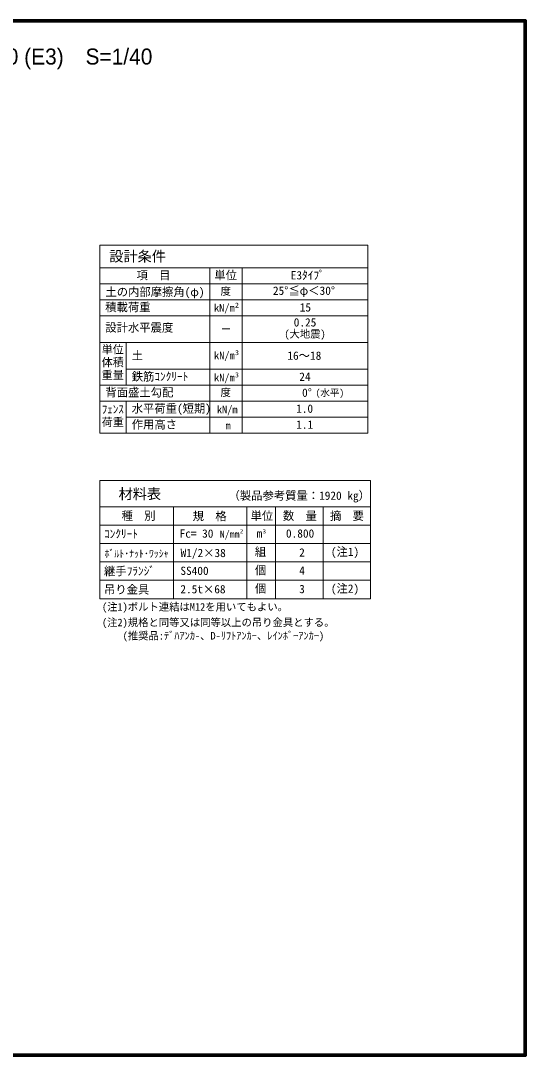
# Model space of a CAD drawing. Units: millimetres at full size, sheet at 1:40; details may follow other scales. Extents: x 141688 to 157488, y 10657 to 21690.
# Drawn here: x 152177 to 157488, y 10810 to 21690 of the extents above; entities that cross this region are included whole.
import ezdxf
from ezdxf.enums import TextEntityAlignment as Align

# ---------------------------------------------------------------- set-up
doc = ezdxf.new("R2010")
doc.units = ezdxf.units.MM
doc.header["$LTSCALE"] = 40
doc.layers.add('01図枠', color=1, linetype='Continuous', lineweight=70)
doc.layers.add('寸法', color=2, linetype='Continuous', lineweight=9)
doc.layers.add('文字', color=7, linetype='Continuous')
doc.styles.add('ＭＳ ゴシック', font='')
doc.styles.add('ＭＳ Ｐゴシック', font='')
doc.styles.get('ＭＳ ゴシック').set_extended_font_data('MS Gothic')
doc.styles.get('ＭＳ Ｐゴシック').set_extended_font_data('MS PGothic')

msp = doc.modelspace()

# ---------------------------------------------------------------- linework, layer by layer
at = {"layer": '01図枠'}
msp.add_lwpolyline([(141687.54, 10809.99), (157487.54, 10809.99), (157487.54, 21689.99), (141687.54, 21689.99)], close=True, dxfattribs=at)
at = {"layer": '寸法', "color": 3}
for p, q in [((153008.66, 17858.01), (153008.66, 19329.39)), ((153008.66, 19329.39), (155828.66, 19329.39)), ((155828.66, 17354.01), (155828.66, 19329.39)), ((153008.66, 17354.01), (153008.66, 19090.01)), ((153008.66, 19090.01), (155828.66, 19090.01)), ((154168.66, 17354.01), (154168.66, 19090.01)), ((154508.66, 17354.01), (154508.66, 19090.01)), ((153008.66, 18922.01), (155828.66, 18922.01)), ((153008.66, 18754.01), (155828.66, 18754.01)), ((153008.66, 18586.01), (155828.66, 18586.01)), ((153008.66, 18306.01), (155828.66, 18306.01)), ((153288.66, 17858.01), (153288.66, 18306.01)), ((153288.66, 18026.01), (155828.66, 18026.01)), ((153008.66, 17858.01), (155828.66, 17858.01)), ((153008.66, 17690.01), (155828.66, 17690.01)), ((153288.66, 17354.01), (153288.66, 17690.01)), ((153288.66, 17522.01), (155828.66, 17522.01)), ((153008.66, 17354.01), (155828.66, 17354.01)), ((153008.66, 15611.75), (153008.66, 16854.01)), ((153008.66, 16854.01), (155858.66, 16854.01)), ((155858.66, 15611.75), (155858.66, 16854.01)), ((153008.66, 16578.63), (155858.66, 16578.63)), ((153783.66, 15611.75), (153783.66, 16578.63)), ((154558.66, 15611.75), (154558.66, 16578.63)), ((154858.66, 15611.75), (154858.66, 16578.63)), ((154858.66, 15805.13), (154858.66, 16578.63)), ((155358.66, 15611.75), (155358.66, 16578.63)), ((153008.66, 16385.26), (155858.66, 16385.26)), ((153008.66, 16191.88), (155858.66, 16191.88)), ((153008.66, 15998.51), (155858.66, 15998.51)), ((153008.66, 15805.13), (155858.66, 15805.13)), ((153008.66, 15611.75), (155858.66, 15611.75))]:
    msp.add_line(p, q, dxfattribs=at)

# ---------------------------------------------------------------- texts
at = {"layer": '寸法', "color": 3, "style": 'ＭＳ ゴシック'}
for s, height, p in [('設計条件', 109.2, (153109.63, 19125.26)), ('項\u3000目', 87.35, (153396.05, 18943.25)), ('単位', 87.35, (154215.25, 18943.25)), ('E3ﾀｲﾌﾟ', 87.35, (155019.33, 18943.25)), ('土の内部摩擦角(φ)', 87.35, (153068.98, 18767.38)), ('度', 79.75, (154280.45, 18782.32)), ('25°', 87.35, (154831.68, 18780.87)), ('≦φ＜30°', 87.35, (154994.27, 18780.87)), ('積載荷重', 87.35, (153067.08, 18607.38)), ('kN/m', 79.75, (154211.51, 18606.57)), ('2', 52.22, (154432.66, 18657.04)), ('15', 87.35, (155113.81, 18605.41)), ('設計水平震度', 87.35, (153067.94, 18393.07)), ('0.25', 87.35, (155050.66, 18448.02)), ('ー', 79.75, (154283.44, 18383.04)), ('(大地震)', 79.75, (154951.88, 18331.99)), ('土', 87.35, (153345.68, 18098.51)), ('kN/m', 79.75, (154211.94, 18106.51)), ('3', 52.22, (154433.08, 18156.99)), ('16～18', 87.35, (154983.92, 18097.86)), ('鉄筋ｺﾝｸﾘｰﾄ', 87.35, (153345.68, 17877.93)), ('kN/m', 79.75, (154211.94, 17873)), ('3', 52.22, (154433.08, 17923.47)), ('24', 87.35, (155109.14, 17876.46)), ('背面盛土勾配', 87.35, (153068.66, 17711.25)), ('度', 79.75, (154280.45, 17718.32)), ('0°', 87.35, (155138.56, 17708.27)), ('(水平)', 72.16, (155280.89, 17719.78)), ('水平荷重(短期)', 87.35, (153345.68, 17541.93)), ('kN/m', 79.75, (154241.94, 17537)), ('1.0', 87.35, (155075.95, 17540.46)), ('作用高さ', 87.35, (153345.68, 17373.93)), ('m', 79.75, (154332.01, 17369)), ('1.1', 87.35, (155075.95, 17372.46)), ('材料表', 109.2, (153207.53, 16626.76)), ('種\u3000別', 87.35, (153238.94, 16413.92)), ('単位', 87.35, (154596.29, 16412.98)), ('数\u3000量', 87.35, (154936.69, 16413.72)), ('摘\u3000要', 87.35, (155431.68, 16413.33)), ('規\u3000格', 87.35, (153987.09, 16409.78)), ('ｺﾝｸﾘｰﾄ', 87.35, (153054.31, 16223.36)), ('Fc= 30', 87.35, (153849.08, 16227.19)), ('N/mm', 75.95, (154272.83, 16229.37)), ('2', 43.67, (154484.39, 16286.61)), ('m', 87.35, (154659.24, 16228.35)), ('3', 43.67, (154724.63, 16285.06)), ('ﾎﾞﾙﾄ･ﾅｯﾄ･ﾜｯｼｬ', 75.95, (153060.14, 16024.64)), ('W1/2×38', 87.35, (153859.85, 16023.28)), ('組', 87.35, (154641.34, 16034.97)), ('(注1)', 87.35, (155441.34, 16034.97)), ('継手ﾌﾗﾝｼﾞ', 87.35, (153054.09, 15831.38)), ('SS400', 87.35, (153857.64, 15835.17)), ('個 ', 87.35, (154642.67, 15841.6)), ('吊り金具', 87.35, (153054.09, 15638.01)), ('2.5t×68', 87.35, (153857.64, 15641.79)), ('個 ', 87.35, (154642.67, 15648.22)), ('(注2)', 87.35, (155441.34, 15648.22))]:
    msp.add_text(s, height=height, dxfattribs=at).set_placement(p, align=Align.BOTTOM_LEFT)
for s, height, p in [('単位', 85.24, (153029.8, 18275.15)), ('体積', 85.24, (153029.8, 18140.48)), ('重量', 85.24, (153029.8, 18005.81)), ('ﾌｪﾝｽ', 85.24, (153029.8, 17646.14)), ('荷重', 85.24, (153029.8, 17511.47)), ('(注1)ボルト連結はM12を用いてもよい。', 79.75, (153032.79, 15565.13)), ('(注2)規格と同等又は同等以上の吊り金具とする。', 79.75, (153032.79, 15401.84)), ('\u3000\u3000(推奨品:ﾃﾞﾊｱﾝｶ-、D-ﾘﾌﾄｱﾝｶｰ、ﾚｲﾝﾎﾞｰｱﾝｶｰ)', 79.75, (153032.79, 15261.84))]:
    msp.add_text(s, height=height, dxfattribs=at).set_placement(p, align=Align.TOP_LEFT)
for s, p in [('（製品参考質量：1920 kg）', (155852.61, 16625.65)), ('0.800', (155265.9, 16227.67)), ('2', (155167.37, 16027.95)), ('4', (155167.11, 15836.95)), ('3', (155167.11, 15643.57))]:
    msp.add_text(s, height=87.35, dxfattribs=at).set_placement(p, align=Align.BOTTOM_RIGHT)
at = {"layer": '文字', "style": 'ＭＳ Ｐゴシック'}
msp.add_text('H=1750×B=1300 (E3)\u3000S=1/40', height=168.3, dxfattribs=at).set_placement((150481.62, 21178.44), align=Align.BOTTOM_LEFT)

doc.saveas('drawing.dxf')
